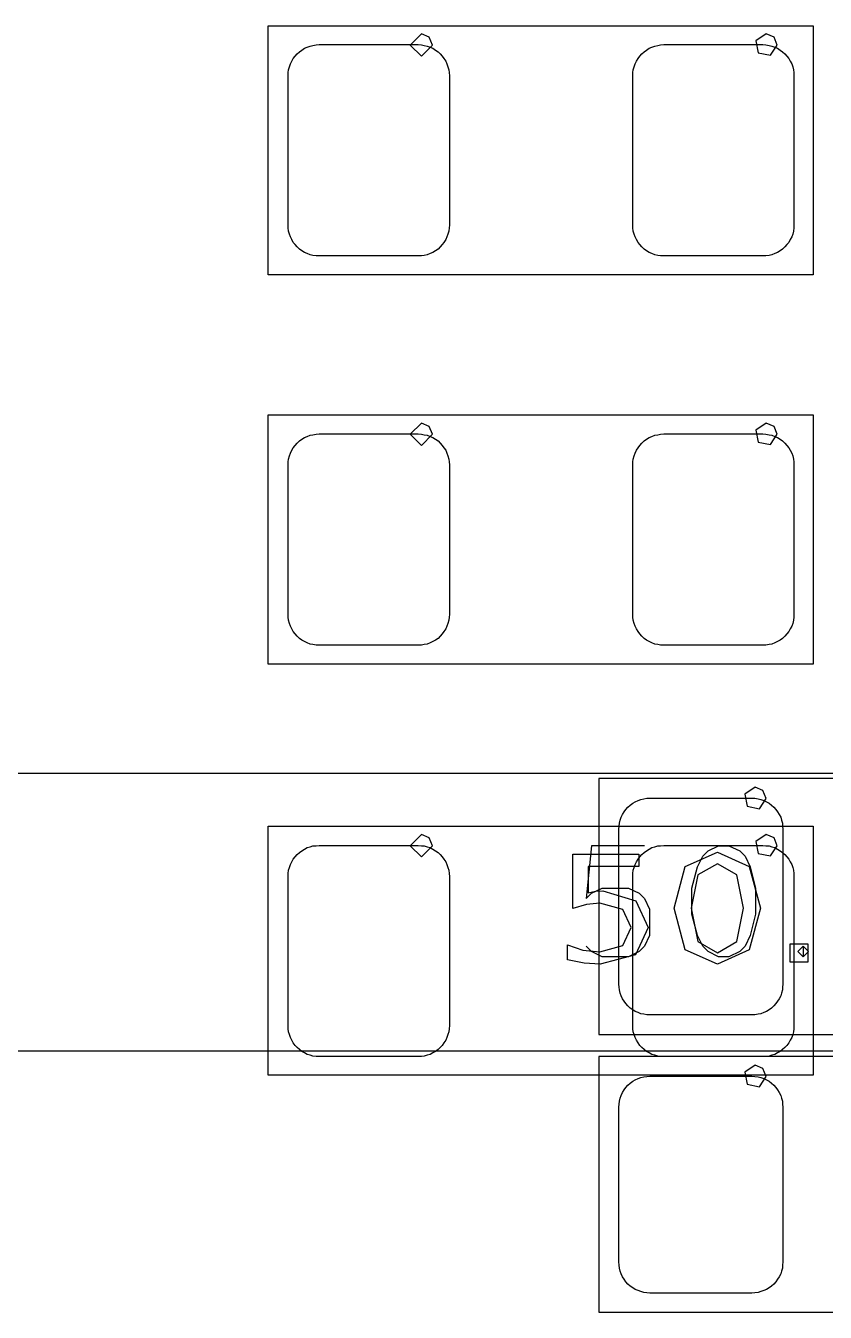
# Model space of a CAD drawing. Extents: x 114 to 258, y 8 to 198.
# Drawn here: x 181.82 to 189.01, y 156.16 to 167.73 of the extents above; entities that cross this region are included whole.
import ezdxf

# ---------------------------------------------------------------- set-up
doc = ezdxf.new("R2010")
doc.units = 0

msp = doc.modelspace()

# ---------------------------------------------------------------- linework, layer by layer
at = {"layer": 'Layer 1', "color": 7}
for points in [[(183.9976, 165.48842), (183.9976, 167.7287)], [(183.9976, 167.7287), (188.89726, 167.7287)], [(185.374788, 167.654964), (185.274788, 167.554964), (185.374788, 167.454964), (185.474788, 167.554964), (185.445499, 167.625675), (185.374788, 167.654964), (185.374788, 167.654964)], [(188.474858, 167.654964), (188.38247, 167.593232), (188.404147, 167.484253), (188.513126, 167.462576), (188.574858, 167.554964), (188.545569, 167.625675), (188.474858, 167.654964), (188.474858, 167.654964)], [(188.89726, 167.7287), (188.89726, 165.48842)], [(184.32272, 167.5255), (184.34812, 167.53566)], [(184.34812, 167.53566), (184.37352, 167.54582)], [(184.37352, 167.54582), (184.39892, 167.5509)], [(184.39892, 167.5509), (184.42686, 167.55598)], [(184.42686, 167.55598), (184.4548, 167.55852)], [(184.4548, 167.55852), (185.34634, 167.55852)], [(185.34634, 167.55852), (185.37428, 167.55598)], [(185.37428, 167.55598), (185.39968, 167.5509)], [(185.39968, 167.5509), (185.42762, 167.54582)], [(185.42762, 167.54582), (185.45302, 167.53566)], [(185.45302, 167.53566), (185.47842, 167.5255)], [(187.42152, 167.5255), (187.44692, 167.53566)], [(187.44692, 167.53566), (187.47232, 167.54582)], [(187.47232, 167.54582), (187.50026, 167.5509)], [(187.50026, 167.5509), (187.52566, 167.55598)], [(187.52566, 167.55598), (187.5536, 167.55852)], [(187.5536, 167.55852), (188.44514, 167.55852)], [(188.44514, 167.55852), (188.47308, 167.55598)], [(188.47308, 167.55598), (188.50102, 167.5509)], [(188.50102, 167.5509), (188.52642, 167.54582)], [(188.52642, 167.54582), (188.55182, 167.53566)], [(188.55182, 167.53566), (188.57722, 167.5255)], [(184.20842, 167.4112), (184.22112, 167.43406)], [(184.22112, 167.43406), (184.2389, 167.45438)], [(184.2389, 167.45438), (184.25668, 167.4747)], [(184.25668, 167.4747), (184.277, 167.49502)], [(184.277, 167.49502), (184.29986, 167.51026)], [(184.29986, 167.51026), (184.32272, 167.5255)], [(185.47842, 167.5255), (185.50128, 167.51026)], [(185.50128, 167.51026), (185.52414, 167.49502)], [(185.52414, 167.49502), (185.54446, 167.4747)], [(185.54446, 167.4747), (185.56224, 167.45438)], [(185.56224, 167.45438), (185.57748, 167.43406)], [(185.57748, 167.43406), (185.59272, 167.4112)], [(187.30722, 167.4112), (187.32246, 167.43406)], [(187.32246, 167.43406), (187.3377, 167.45438)], [(187.3377, 167.45438), (187.35802, 167.4747)], [(187.35802, 167.4747), (187.37834, 167.49502)], [(187.37834, 167.49502), (187.39866, 167.51026)], [(187.39866, 167.51026), (187.42152, 167.5255)], [(188.57722, 167.5255), (188.60008, 167.51026)], [(188.60008, 167.51026), (188.62294, 167.49502)], [(188.62294, 167.49502), (188.64326, 167.4747)], [(188.64326, 167.4747), (188.66104, 167.45438)], [(188.66104, 167.45438), (188.67882, 167.43406)], [(188.67882, 167.43406), (188.69152, 167.4112)], [(184.1754, 167.30706), (184.18048, 167.33246)], [(184.1754, 167.27912), (184.1754, 167.30706)], [(184.18048, 167.33246), (184.1881, 167.3604)], [(184.1881, 167.3604), (184.19572, 167.3858)], [(184.19572, 167.3858), (184.20842, 167.4112)], [(185.59272, 167.4112), (185.60288, 167.3858)], [(185.60288, 167.3858), (185.61304, 167.3604)], [(185.61304, 167.3604), (185.62066, 167.33246)], [(185.62066, 167.33246), (185.6232, 167.30706)], [(185.6232, 167.30706), (185.62574, 167.27912)], [(187.2742, 167.27912), (187.27674, 167.30706)], [(187.27674, 167.30706), (187.27928, 167.33246)], [(187.27928, 167.33246), (187.2869, 167.3604)], [(187.2869, 167.3604), (187.29706, 167.3858)], [(187.29706, 167.3858), (187.30722, 167.4112)], [(188.69152, 167.4112), (188.70422, 167.3858)], [(188.70422, 167.3858), (188.71438, 167.3604)], [(188.71438, 167.3604), (188.71946, 167.33246)], [(188.71946, 167.33246), (188.72454, 167.30706)], [(188.72454, 167.30706), (188.72454, 167.27912)], [(184.1754, 165.93546), (184.1754, 167.27912)], [(185.62574, 167.27912), (185.62574, 165.93546)], [(187.2742, 165.93546), (187.2742, 167.27912)], [(188.72454, 167.27912), (188.72454, 165.93546)], [(184.1754, 165.91006), (184.1754, 165.93546)], [(184.18048, 165.88212), (184.1754, 165.91006)], [(185.6232, 165.91006), (185.62066, 165.88212)], [(185.62574, 165.93546), (185.6232, 165.91006)], [(187.27674, 165.91006), (187.2742, 165.93546)], [(187.27928, 165.88212), (187.27674, 165.91006)], [(188.72454, 165.91006), (188.71946, 165.88212)], [(188.72454, 165.93546), (188.72454, 165.91006)], [(184.1881, 165.85418), (184.18048, 165.88212)], [(184.19572, 165.82878), (184.1881, 165.85418)], [(184.20842, 165.80592), (184.19572, 165.82878)], [(184.22112, 165.78052), (184.20842, 165.80592)], [(185.59272, 165.80592), (185.57748, 165.78052)], [(185.60288, 165.82878), (185.59272, 165.80592)], [(185.61304, 165.85418), (185.60288, 165.82878)], [(185.62066, 165.88212), (185.61304, 165.85418)], [(187.2869, 165.85418), (187.27928, 165.88212)], [(187.29706, 165.82878), (187.2869, 165.85418)], [(187.30722, 165.80592), (187.29706, 165.82878)], [(187.32246, 165.78052), (187.30722, 165.80592)], [(188.69152, 165.80592), (188.67882, 165.78052)], [(188.70422, 165.82878), (188.69152, 165.80592)], [(188.71438, 165.85418), (188.70422, 165.82878)], [(188.71946, 165.88212), (188.71438, 165.85418)], [(184.2389, 165.7602), (184.22112, 165.78052)], [(184.25668, 165.73988), (184.2389, 165.7602)], [(184.277, 165.71956), (184.25668, 165.73988)], [(184.29986, 165.70432), (184.277, 165.71956)], [(184.32272, 165.68908), (184.29986, 165.70432)], [(184.34812, 165.67892), (184.32272, 165.68908)], [(184.37352, 165.66876), (184.34812, 165.67892)], [(185.45302, 165.67892), (185.42762, 165.66876)], [(185.47842, 165.68908), (185.45302, 165.67892)], [(185.50128, 165.70432), (185.47842, 165.68908)], [(185.52414, 165.71956), (185.50128, 165.70432)], [(185.54446, 165.73988), (185.52414, 165.71956)], [(185.56224, 165.7602), (185.54446, 165.73988)], [(185.57748, 165.78052), (185.56224, 165.7602)], [(187.3377, 165.7602), (187.32246, 165.78052)], [(187.35802, 165.73988), (187.3377, 165.7602)], [(187.37834, 165.71956), (187.35802, 165.73988)], [(187.39866, 165.70432), (187.37834, 165.71956)], [(187.42152, 165.68908), (187.39866, 165.70432)], [(187.44692, 165.67892), (187.42152, 165.68908)], [(187.47232, 165.66876), (187.44692, 165.67892)], [(188.55182, 165.67892), (188.52642, 165.66876)], [(188.57722, 165.68908), (188.55182, 165.67892)], [(188.60008, 165.70432), (188.57722, 165.68908)], [(188.62294, 165.71956), (188.60008, 165.70432)], [(188.64326, 165.73988), (188.62294, 165.71956)], [(188.66104, 165.7602), (188.64326, 165.73988)], [(188.67882, 165.78052), (188.66104, 165.7602)], [(184.39892, 165.66368), (184.37352, 165.66876)], [(184.42686, 165.6586), (184.39892, 165.66368)], [(184.4548, 165.6586), (184.42686, 165.6586)], [(185.34634, 165.6586), (184.4548, 165.6586)], [(185.37428, 165.6586), (185.34634, 165.6586)], [(185.39968, 165.66368), (185.37428, 165.6586)], [(185.42762, 165.66876), (185.39968, 165.66368)], [(187.50026, 165.66368), (187.47232, 165.66876)], [(187.52566, 165.6586), (187.50026, 165.66368)], [(187.5536, 165.6586), (187.52566, 165.6586)], [(188.44514, 165.6586), (187.5536, 165.6586)], [(188.47308, 165.6586), (188.44514, 165.6586)], [(188.50102, 165.66368), (188.47308, 165.6586)], [(188.52642, 165.66876), (188.50102, 165.66368)], [(188.89726, 165.48842), (183.9976, 165.48842)], [(183.9976, 161.9883), (183.9976, 164.22858)], [(183.9976, 164.22858), (188.89726, 164.22858)], [(188.89726, 164.22858), (188.89726, 161.9883)], [(184.42686, 164.05586), (184.4548, 164.0584)], [(184.4548, 164.0584), (185.34634, 164.0584)], [(185.374788, 164.154844), (185.274788, 164.054844), (185.374788, 163.954844), (185.474788, 164.054844), (185.445499, 164.125555), (185.374788, 164.154844), (185.374788, 164.154844)], [(185.34634, 164.0584), (185.37428, 164.05586)], [(187.52566, 164.05586), (187.5536, 164.0584)], [(187.5536, 164.0584), (188.44514, 164.0584)], [(188.474858, 164.154844), (188.38247, 164.093112), (188.404147, 163.984133), (188.513126, 163.962456), (188.574858, 164.054844), (188.545569, 164.125555), (188.474858, 164.154844), (188.474858, 164.154844)], [(188.44514, 164.0584), (188.47308, 164.05586)], [(184.22112, 163.93394), (184.2389, 163.95426)], [(184.2389, 163.95426), (184.25668, 163.97458)], [(184.25668, 163.97458), (184.277, 163.9949)], [(184.277, 163.9949), (184.29986, 164.01014)], [(184.29986, 164.01014), (184.32272, 164.02538)], [(184.32272, 164.02538), (184.34812, 164.03554)], [(184.34812, 164.03554), (184.37352, 164.0457)], [(184.37352, 164.0457), (184.39892, 164.05078)], [(184.39892, 164.05078), (184.42686, 164.05586)], [(185.37428, 164.05586), (185.39968, 164.05078)], [(185.39968, 164.05078), (185.42762, 164.0457)], [(185.42762, 164.0457), (185.45302, 164.03554)], [(185.45302, 164.03554), (185.47842, 164.02538)], [(185.47842, 164.02538), (185.50128, 164.01014)], [(185.50128, 164.01014), (185.52414, 163.9949)], [(185.52414, 163.9949), (185.54446, 163.97458)], [(185.54446, 163.97458), (185.56224, 163.95426)], [(185.56224, 163.95426), (185.57748, 163.93394)], [(187.32246, 163.93394), (187.3377, 163.95426)], [(187.3377, 163.95426), (187.35802, 163.97458)], [(187.35802, 163.97458), (187.37834, 163.9949)], [(187.37834, 163.9949), (187.39866, 164.01014)], [(187.39866, 164.01014), (187.42152, 164.02538)], [(187.42152, 164.02538), (187.44692, 164.03554)], [(187.44692, 164.03554), (187.47232, 164.0457)], [(187.47232, 164.0457), (187.50026, 164.05078)], [(187.50026, 164.05078), (187.52566, 164.05586)], [(188.47308, 164.05586), (188.50102, 164.05078)], [(188.50102, 164.05078), (188.52642, 164.0457)], [(188.52642, 164.0457), (188.55182, 164.03554)], [(188.55182, 164.03554), (188.57722, 164.02538)], [(188.57722, 164.02538), (188.60008, 164.01014)], [(188.60008, 164.01014), (188.62294, 163.9949)], [(188.62294, 163.9949), (188.64326, 163.97458)], [(188.64326, 163.97458), (188.66104, 163.95426)], [(188.66104, 163.95426), (188.67882, 163.93394)], [(184.1754, 163.80694), (184.18048, 163.83234)], [(184.18048, 163.83234), (184.1881, 163.86028)], [(184.1881, 163.86028), (184.19572, 163.88568)], [(184.19572, 163.88568), (184.20842, 163.91108)], [(184.20842, 163.91108), (184.22112, 163.93394)], [(185.57748, 163.93394), (185.59272, 163.91108)], [(185.59272, 163.91108), (185.60288, 163.88568)], [(185.60288, 163.88568), (185.61304, 163.86028)], [(185.61304, 163.86028), (185.62066, 163.83234)], [(185.62066, 163.83234), (185.6232, 163.80694)], [(187.27674, 163.80694), (187.27928, 163.83234)], [(187.27928, 163.83234), (187.2869, 163.86028)], [(187.2869, 163.86028), (187.29706, 163.88568)], [(187.29706, 163.88568), (187.30722, 163.91108)], [(187.30722, 163.91108), (187.32246, 163.93394)], [(188.67882, 163.93394), (188.69152, 163.91108)], [(188.69152, 163.91108), (188.70422, 163.88568)], [(188.70422, 163.88568), (188.71438, 163.86028)], [(188.71438, 163.86028), (188.71946, 163.83234)], [(188.71946, 163.83234), (188.72454, 163.80694)], [(184.1754, 163.779), (184.1754, 163.80694)], [(184.1754, 162.43534), (184.1754, 163.779)], [(185.6232, 163.80694), (185.62574, 163.779)], [(185.62574, 163.779), (185.62574, 162.43534)], [(187.2742, 163.779), (187.27674, 163.80694)], [(187.2742, 162.43534), (187.2742, 163.779)], [(188.72454, 163.80694), (188.72454, 163.779)], [(188.72454, 163.779), (188.72454, 162.43534)], [(184.1754, 162.40994), (184.1754, 162.43534)], [(184.18048, 162.382), (184.1754, 162.40994)], [(184.1881, 162.35406), (184.18048, 162.382)], [(184.19572, 162.32866), (184.1881, 162.35406)], [(184.20842, 162.3058), (184.19572, 162.32866)], [(185.60288, 162.32866), (185.59272, 162.3058)], [(185.61304, 162.35406), (185.60288, 162.32866)], [(185.62066, 162.382), (185.61304, 162.35406)], [(185.6232, 162.40994), (185.62066, 162.382)], [(185.62574, 162.43534), (185.6232, 162.40994)], [(187.27674, 162.40994), (187.2742, 162.43534)], [(187.27928, 162.382), (187.27674, 162.40994)], [(187.2869, 162.35406), (187.27928, 162.382)], [(187.29706, 162.32866), (187.2869, 162.35406)], [(187.30722, 162.3058), (187.29706, 162.32866)], [(188.70422, 162.32866), (188.69152, 162.3058)], [(188.71438, 162.35406), (188.70422, 162.32866)], [(188.71946, 162.382), (188.71438, 162.35406)], [(188.72454, 162.40994), (188.71946, 162.382)], [(188.72454, 162.43534), (188.72454, 162.40994)], [(184.22112, 162.2804), (184.20842, 162.3058)], [(184.2389, 162.26008), (184.22112, 162.2804)], [(184.25668, 162.23976), (184.2389, 162.26008)], [(184.277, 162.21944), (184.25668, 162.23976)], [(184.29986, 162.2042), (184.277, 162.21944)], [(185.52414, 162.21944), (185.50128, 162.2042)], [(185.54446, 162.23976), (185.52414, 162.21944)], [(185.56224, 162.26008), (185.54446, 162.23976)], [(185.57748, 162.2804), (185.56224, 162.26008)], [(185.59272, 162.3058), (185.57748, 162.2804)], [(187.32246, 162.2804), (187.30722, 162.3058)], [(187.3377, 162.26008), (187.32246, 162.2804)], [(187.35802, 162.23976), (187.3377, 162.26008)], [(187.37834, 162.21944), (187.35802, 162.23976)], [(187.39866, 162.2042), (187.37834, 162.21944)], [(188.62294, 162.21944), (188.60008, 162.2042)], [(188.64326, 162.23976), (188.62294, 162.21944)], [(188.66104, 162.26008), (188.64326, 162.23976)], [(188.67882, 162.2804), (188.66104, 162.26008)], [(188.69152, 162.3058), (188.67882, 162.2804)], [(184.32272, 162.1915), (184.29986, 162.2042)], [(184.34812, 162.1788), (184.32272, 162.1915)], [(184.37352, 162.16864), (184.34812, 162.1788)], [(184.39892, 162.16356), (184.37352, 162.16864)], [(184.42686, 162.15848), (184.39892, 162.16356)], [(184.4548, 162.15848), (184.42686, 162.15848)], [(185.34634, 162.15848), (184.4548, 162.15848)], [(185.37428, 162.15848), (185.34634, 162.15848)], [(185.39968, 162.16356), (185.37428, 162.15848)], [(185.42762, 162.16864), (185.39968, 162.16356)], [(185.45302, 162.1788), (185.42762, 162.16864)], [(185.47842, 162.1915), (185.45302, 162.1788)], [(185.50128, 162.2042), (185.47842, 162.1915)], [(187.42152, 162.1915), (187.39866, 162.2042)], [(187.44692, 162.1788), (187.42152, 162.1915)], [(187.47232, 162.16864), (187.44692, 162.1788)], [(187.50026, 162.16356), (187.47232, 162.16864)], [(187.52566, 162.15848), (187.50026, 162.16356)], [(187.5536, 162.15848), (187.52566, 162.15848)], [(188.44514, 162.15848), (187.5536, 162.15848)], [(188.47308, 162.15848), (188.44514, 162.15848)], [(188.50102, 162.16356), (188.47308, 162.15848)], [(188.52642, 162.16864), (188.50102, 162.16356)], [(188.55182, 162.1788), (188.52642, 162.16864)], [(188.57722, 162.1915), (188.55182, 162.1788)], [(188.60008, 162.2042), (188.57722, 162.1915)], [(188.89726, 161.9883), (183.9976, 161.9883)], [(167.99814, 161.00786), (213.99754, 161.00786)], [(191.92748, 160.9596), (186.9694, 160.9596)], [(186.9694, 160.9596), (186.9694, 158.65836)], [(188.37529, 160.880022), (188.282902, 160.81829), (188.304579, 160.709311), (188.413558, 160.687634), (188.47529, 160.780022), (188.446001, 160.850733), (188.37529, 160.880022), (188.37529, 160.880022)], [(187.23102, 160.70052), (187.25134, 160.7183)], [(187.25134, 160.7183), (187.2742, 160.73608)], [(187.2742, 160.73608), (187.29706, 160.74878)], [(187.29706, 160.74878), (187.32246, 160.76148)], [(187.32246, 160.76148), (187.34786, 160.77164)], [(187.34786, 160.77164), (187.37326, 160.77672)], [(187.37326, 160.77672), (187.4012, 160.7818)], [(187.4012, 160.7818), (187.42914, 160.7818)], [(187.42914, 160.7818), (188.34608, 160.7818)], [(188.34608, 160.7818), (188.37402, 160.7818)], [(188.37402, 160.7818), (188.40196, 160.77672)], [(188.40196, 160.77672), (188.42736, 160.77164)], [(188.42736, 160.77164), (188.45276, 160.76148)], [(188.45276, 160.76148), (188.47816, 160.74878)], [(188.47816, 160.74878), (188.50102, 160.73608)], [(188.50102, 160.73608), (188.52388, 160.7183)], [(188.52388, 160.7183), (188.5442, 160.70052)], [(187.16244, 160.58368), (187.17006, 160.61162)], [(187.17006, 160.61162), (187.18276, 160.63448)], [(187.18276, 160.63448), (187.198, 160.65988)], [(187.198, 160.65988), (187.21324, 160.6802)], [(187.21324, 160.6802), (187.23102, 160.70052)], [(188.5442, 160.70052), (188.56198, 160.6802)], [(188.56198, 160.6802), (188.57722, 160.65988)], [(188.57722, 160.65988), (188.59246, 160.63448)], [(188.59246, 160.63448), (188.60516, 160.61162)], [(188.60516, 160.61162), (188.61278, 160.58368)], [(183.9976, 160.53034), (188.89726, 160.53034)], [(183.9976, 158.29006), (183.9976, 160.53034)], [(187.14974, 160.50494), (187.15228, 160.53034)], [(187.14974, 159.11048), (187.14974, 160.50494)], [(187.15228, 160.53034), (187.15482, 160.55828)], [(187.15482, 160.55828), (187.16244, 160.58368)], [(188.61278, 160.58368), (188.6204, 160.55828)], [(188.6204, 160.55828), (188.62294, 160.53034)], [(188.62294, 160.53034), (188.62548, 160.50494)], [(188.62548, 160.50494), (188.62548, 159.11048)], [(188.89726, 160.53034), (188.89726, 158.29006)], [(184.42686, 160.35508), (184.4548, 160.35762)], [(184.4548, 160.35762), (185.34634, 160.35762)], [(185.374788, 160.454826), (185.274788, 160.354826), (185.374788, 160.254826), (185.474788, 160.354826), (185.445499, 160.425537), (185.374788, 160.454826), (185.374788, 160.454826)], [(185.34634, 160.35762), (185.37428, 160.35508)], [(187.52566, 160.35508), (187.5536, 160.35762)], [(187.5536, 160.35762), (188.44514, 160.35762)], [(188.474858, 160.454826), (188.38247, 160.393094), (188.404147, 160.284115), (188.513126, 160.262438), (188.574858, 160.354826), (188.545569, 160.425537), (188.474858, 160.454826), (188.474858, 160.454826)], [(188.44514, 160.35762), (188.47308, 160.35508)], [(184.22112, 160.23316), (184.2389, 160.25602)], [(184.2389, 160.25602), (184.25668, 160.27634)], [(184.25668, 160.27634), (184.277, 160.29412)], [(184.277, 160.29412), (184.29986, 160.30936)], [(184.29986, 160.30936), (184.32272, 160.3246)], [(184.32272, 160.3246), (184.34812, 160.3373)], [(184.34812, 160.3373), (184.37352, 160.34492)], [(184.37352, 160.34492), (184.39892, 160.35254)], [(184.39892, 160.35254), (184.42686, 160.35508)], [(185.37428, 160.35508), (185.39968, 160.35254)], [(185.39968, 160.35254), (185.42762, 160.34492)], [(185.42762, 160.34492), (185.45302, 160.3373)], [(185.45302, 160.3373), (185.47842, 160.3246)], [(185.47842, 160.3246), (185.50128, 160.30936)], [(185.50128, 160.30936), (185.52414, 160.29412)], [(185.52414, 160.29412), (185.54446, 160.27634)], [(185.54446, 160.27634), (185.56224, 160.25602)], [(185.56224, 160.25602), (185.57748, 160.23316)], [(186.735154, 160.279081), (187.330334, 160.279081), (187.330334, 160.168405), (186.874003, 160.168405), (186.874003, 159.930123), (186.94005, 159.944446), (187.0061, 159.949655), (187.303316, 159.860463), (187.412894, 159.618924), (187.300314, 159.374785), (186.982832, 159.288196), (186.838727, 159.298613), (186.687869, 159.329862), (186.687869, 159.462024), (186.82747, 159.414498), (186.979829, 159.398874), (187.18548, 159.45812), (187.261284, 159.618924), (187.18548, 159.779732), (186.979829, 159.838977), (186.858242, 159.827258), (186.735154, 159.790801), (186.735154, 160.279081)], [(187.38088, 160.35508), (186.90336, 160.35508), (186.8551, 159.8801), (186.90336, 159.92836), (186.99988, 159.97408), (187.2361, 159.97408), (187.33262, 159.92836), (187.38088, 159.8801), (187.4266, 159.78358), (187.4266, 159.54736), (187.38088, 159.45084), (187.33262, 159.40258), (187.2361, 159.35686), (186.99988, 159.35686), (186.90336, 159.40258), (186.8551, 159.45084)], [(187.32246, 160.23316), (187.3377, 160.25602)], [(187.3377, 160.25602), (187.35802, 160.27634)], [(187.35802, 160.27634), (187.37834, 160.29412)], [(187.37834, 160.29412), (187.39866, 160.30936)], [(187.39866, 160.30936), (187.42152, 160.3246)], [(187.42152, 160.3246), (187.44692, 160.3373)], [(187.44692, 160.3373), (187.47232, 160.34492)], [(187.47232, 160.34492), (187.50026, 160.35254)], [(187.50026, 160.35254), (187.52566, 160.35508)], [(188.035847, 160.29666), (188.323304, 160.167102), (188.423128, 159.792102), (188.323304, 159.417104), (188.035847, 159.288196), (187.747638, 159.417104), (187.648566, 159.792102), (187.747638, 160.167102), (188.035847, 160.29666), (188.035847, 160.29666)], [(188.04636, 160.35508), (188.14034, 160.35508), (188.23686, 160.30936), (188.28512, 160.2611), (188.33084, 160.16458), (188.3791, 159.97408), (188.3791, 159.73786), (188.33084, 159.54736), (188.28512, 159.45084), (188.23686, 159.40258), (188.14034, 159.35686), (188.04636, 159.35686), (187.95238, 159.40258), (187.90412, 159.45084), (187.85586, 159.54736), (187.8076, 159.73786), (187.8076, 159.97408), (187.85586, 160.16458), (187.90412, 160.2611), (187.95238, 160.30936), (188.04636, 160.35508)], [(188.47308, 160.35508), (188.50102, 160.35254)], [(188.50102, 160.35254), (188.52642, 160.34492)], [(188.52642, 160.34492), (188.55182, 160.3373)], [(188.55182, 160.3373), (188.57722, 160.3246)], [(188.57722, 160.3246), (188.60008, 160.30936)], [(188.60008, 160.30936), (188.62294, 160.29412)], [(188.62294, 160.29412), (188.64326, 160.27634)], [(188.64326, 160.27634), (188.66104, 160.25602)], [(188.66104, 160.25602), (188.67882, 160.23316)], [(184.1754, 160.10616), (184.18048, 160.1341)], [(184.18048, 160.1341), (184.1881, 160.1595)], [(184.1881, 160.1595), (184.19572, 160.1849)], [(184.19572, 160.1849), (184.20842, 160.2103)], [(184.20842, 160.2103), (184.22112, 160.23316)], [(185.57748, 160.23316), (185.59272, 160.2103)], [(185.59272, 160.2103), (185.60288, 160.1849)], [(185.60288, 160.1849), (185.61304, 160.1595)], [(185.61304, 160.1595), (185.62066, 160.1341)], [(185.62066, 160.1341), (185.6232, 160.10616)], [(187.27674, 160.10616), (187.27928, 160.1341)], [(187.27928, 160.1341), (187.2869, 160.1595)], [(187.2869, 160.1595), (187.29706, 160.1849)], [(187.29706, 160.1849), (187.30722, 160.2103)], [(187.30722, 160.2103), (187.32246, 160.23316)], [(188.035847, 160.192492), (187.859469, 160.092233), (187.800925, 159.792102), (187.859469, 159.491973), (188.035847, 159.392364), (188.212225, 159.491973), (188.271518, 159.792102), (188.212225, 160.092233), (188.035847, 160.192492), (188.035847, 160.192492)], [(188.67882, 160.23316), (188.69152, 160.2103)], [(188.69152, 160.2103), (188.70422, 160.1849)], [(188.70422, 160.1849), (188.71438, 160.1595)], [(188.71438, 160.1595), (188.71946, 160.1341)], [(188.71946, 160.1341), (188.72454, 160.10616)], [(184.1754, 160.07822), (184.1754, 160.10616)], [(184.1754, 158.7371), (184.1754, 160.07822)], [(185.6232, 160.10616), (185.62574, 160.07822)], [(185.62574, 160.07822), (185.62574, 158.7371)], [(187.2742, 160.07822), (187.27674, 160.10616)], [(187.2742, 158.7371), (187.2742, 160.07822)], [(188.72454, 160.10616), (188.72454, 160.07822)], [(188.72454, 160.07822), (188.72454, 158.7371)], [(188.689572, 159.472443), (188.847936, 159.472443), (188.847936, 159.307076), (188.689572, 159.307076), (188.689572, 159.472443)], [(188.80836, 159.45084), (188.85662, 159.40258), (188.80836, 159.35686), (188.7601, 159.40258), (188.80836, 159.45084), (188.80836, 159.35686)], [(187.15228, 159.08254), (187.14974, 159.11048)], [(188.62548, 159.11048), (188.62294, 159.08254)], [(187.15482, 159.05714), (187.15228, 159.08254)], [(187.16244, 159.0292), (187.15482, 159.05714)], [(187.17006, 159.0038), (187.16244, 159.0292)], [(187.18276, 158.9784), (187.17006, 159.0038)], [(187.198, 158.95554), (187.18276, 158.9784)], [(188.59246, 158.9784), (188.57722, 158.95554)], [(188.60516, 159.0038), (188.59246, 158.9784)], [(188.61278, 159.0292), (188.60516, 159.0038)], [(188.6204, 159.05714), (188.61278, 159.0292)], [(188.62294, 159.08254), (188.6204, 159.05714)], [(187.21324, 158.93522), (187.198, 158.95554)], [(187.23102, 158.9149), (187.21324, 158.93522)], [(187.25134, 158.89458), (187.23102, 158.9149)], [(187.2742, 158.87934), (187.25134, 158.89458)], [(187.29706, 158.8641), (187.2742, 158.87934)], [(187.32246, 158.85394), (187.29706, 158.8641)], [(187.34786, 158.84378), (187.32246, 158.85394)], [(188.45276, 158.85394), (188.42736, 158.84378)], [(188.47816, 158.8641), (188.45276, 158.85394)], [(188.50102, 158.87934), (188.47816, 158.8641)], [(188.52388, 158.89458), (188.50102, 158.87934)], [(188.5442, 158.9149), (188.52388, 158.89458)], [(188.56198, 158.93522), (188.5442, 158.9149)], [(188.57722, 158.95554), (188.56198, 158.93522)], [(184.1754, 158.70916), (184.1754, 158.7371)], [(185.62574, 158.7371), (185.6232, 158.70916)], [(187.27674, 158.70916), (187.2742, 158.7371)], [(187.37326, 158.8387), (187.34786, 158.84378)], [(187.4012, 158.83362), (187.37326, 158.8387)], [(187.42914, 158.83362), (187.4012, 158.83362)], [(188.34608, 158.83362), (187.42914, 158.83362)], [(188.37402, 158.83362), (188.34608, 158.83362)], [(188.40196, 158.8387), (188.37402, 158.83362)], [(188.42736, 158.84378), (188.40196, 158.8387)], [(188.72454, 158.7371), (188.72454, 158.70916)], [(184.18048, 158.68122), (184.1754, 158.70916)], [(184.1881, 158.65582), (184.18048, 158.68122)], [(184.19572, 158.63042), (184.1881, 158.65582)], [(184.20842, 158.60502), (184.19572, 158.63042)], [(185.60288, 158.63042), (185.59272, 158.60502)], [(185.61304, 158.65582), (185.60288, 158.63042)], [(185.62066, 158.68122), (185.61304, 158.65582)], [(185.6232, 158.70916), (185.62066, 158.68122)], [(186.9694, 158.65836), (191.92748, 158.65836)], [(187.27928, 158.68122), (187.27674, 158.70916)], [(187.2869, 158.65582), (187.27928, 158.68122)], [(187.29706, 158.63042), (187.2869, 158.65582)], [(187.30722, 158.60502), (187.29706, 158.63042)], [(188.70422, 158.63042), (188.69152, 158.60502)], [(188.71438, 158.65582), (188.70422, 158.63042)], [(188.71946, 158.68122), (188.71438, 158.65582)], [(188.72454, 158.70916), (188.71946, 158.68122)], [(215.99906, 158.5085), (165.99916, 158.5085)], [(184.22112, 158.58216), (184.20842, 158.60502)], [(184.2389, 158.5593), (184.22112, 158.58216)], [(184.25668, 158.53898), (184.2389, 158.5593)], [(184.277, 158.5212), (184.25668, 158.53898)], [(184.29986, 158.50342), (184.277, 158.5212)], [(185.52414, 158.5212), (185.50128, 158.50342)], [(185.54446, 158.53898), (185.52414, 158.5212)], [(185.56224, 158.5593), (185.54446, 158.53898)], [(185.57748, 158.58216), (185.56224, 158.5593)], [(185.59272, 158.60502), (185.57748, 158.58216)], [(187.32246, 158.58216), (187.30722, 158.60502)], [(187.3377, 158.5593), (187.32246, 158.58216)], [(187.35802, 158.53898), (187.3377, 158.5593)], [(187.37834, 158.5212), (187.35802, 158.53898)], [(187.39866, 158.50342), (187.37834, 158.5212)], [(188.62294, 158.5212), (188.60008, 158.50342)], [(188.64326, 158.53898), (188.62294, 158.5212)], [(188.66104, 158.5593), (188.64326, 158.53898)], [(188.67882, 158.58216), (188.66104, 158.5593)], [(188.69152, 158.60502), (188.67882, 158.58216)], [(184.32272, 158.49072), (184.29986, 158.50342)], [(184.34812, 158.47802), (184.32272, 158.49072)], [(184.37352, 158.4704), (184.34812, 158.47802)], [(184.39892, 158.46278), (184.37352, 158.4704)], [(184.42686, 158.4577), (184.39892, 158.46278)], [(184.4548, 158.4577), (184.42686, 158.4577)], [(185.34634, 158.4577), (184.4548, 158.4577)], [(185.37428, 158.4577), (185.34634, 158.4577)], [(185.39968, 158.46278), (185.37428, 158.4577)], [(185.42762, 158.4704), (185.39968, 158.46278)], [(185.45302, 158.47802), (185.42762, 158.4704)], [(185.47842, 158.49072), (185.45302, 158.47802)], [(185.50128, 158.50342), (185.47842, 158.49072)], [(191.92748, 158.46024), (186.9694, 158.46024)], [(186.9694, 158.46024), (186.9694, 156.159)], [(187.42152, 158.49072), (187.39866, 158.50342)], [(187.44692, 158.47802), (187.42152, 158.49072)], [(187.47232, 158.4704), (187.44692, 158.47802)], [(187.50026, 158.46278), (187.47232, 158.4704)], [(187.52566, 158.4577), (187.50026, 158.46278)], [(187.5536, 158.4577), (187.52566, 158.4577)], [(188.44514, 158.4577), (187.5536, 158.4577)], [(188.47308, 158.4577), (188.44514, 158.4577)], [(188.50102, 158.46278), (188.47308, 158.4577)], [(188.52642, 158.4704), (188.50102, 158.46278)], [(188.55182, 158.47802), (188.52642, 158.4704)], [(188.57722, 158.49072), (188.55182, 158.47802)], [(188.60008, 158.50342), (188.57722, 158.49072)], [(188.89726, 158.29006), (183.9976, 158.29006)], [(187.34786, 158.26974), (187.37326, 158.27736)], [(187.37326, 158.27736), (187.4012, 158.2799)], [(187.4012, 158.2799), (187.42914, 158.28244)], [(187.42914, 158.28244), (188.34608, 158.28244)], [(188.37529, 158.3799), (188.282902, 158.318168), (188.304579, 158.209189), (188.413558, 158.187512), (188.47529, 158.2799), (188.446001, 158.350611), (188.37529, 158.3799), (188.37529, 158.3799)], [(188.34608, 158.28244), (188.37402, 158.2799)], [(188.37402, 158.2799), (188.40196, 158.27736)], [(188.40196, 158.27736), (188.42736, 158.26974)], [(187.18276, 158.13512), (187.198, 158.15798)], [(187.198, 158.15798), (187.21324, 158.18084)], [(187.21324, 158.18084), (187.23102, 158.20116)], [(187.23102, 158.20116), (187.25134, 158.21894)], [(187.25134, 158.21894), (187.2742, 158.23672)], [(187.2742, 158.23672), (187.29706, 158.24942)], [(187.29706, 158.24942), (187.32246, 158.26212)], [(187.32246, 158.26212), (187.34786, 158.26974)], [(188.42736, 158.26974), (188.45276, 158.26212)], [(188.45276, 158.26212), (188.47816, 158.24942)], [(188.47816, 158.24942), (188.50102, 158.23672)], [(188.50102, 158.23672), (188.52388, 158.21894)], [(188.52388, 158.21894), (188.5442, 158.20116)], [(188.5442, 158.20116), (188.56198, 158.18084)], [(188.56198, 158.18084), (188.57722, 158.15798)], [(188.57722, 158.15798), (188.59246, 158.13512)], [(187.15228, 158.03098), (187.15482, 158.05892)], [(187.15482, 158.05892), (187.16244, 158.08432)], [(187.16244, 158.08432), (187.17006, 158.10972)], [(187.17006, 158.10972), (187.18276, 158.13512)], [(188.59246, 158.13512), (188.60516, 158.10972)], [(188.60516, 158.10972), (188.61278, 158.08432)], [(188.61278, 158.08432), (188.6204, 158.05892)], [(188.6204, 158.05892), (188.62294, 158.03098)], [(187.14974, 158.00304), (187.15228, 158.03098)], [(187.14974, 156.61112), (187.14974, 158.00304)], [(188.62294, 158.03098), (188.62548, 158.00304)], [(188.62548, 158.00304), (188.62548, 156.61112)], [(187.15228, 156.58318), (187.14974, 156.61112)], [(187.15482, 156.55524), (187.15228, 156.58318)], [(187.16244, 156.52984), (187.15482, 156.55524)], [(188.6204, 156.55524), (188.61278, 156.52984)], [(188.62294, 156.58318), (188.6204, 156.55524)], [(188.62548, 156.61112), (188.62294, 156.58318)], [(187.17006, 156.50444), (187.16244, 156.52984)], [(187.18276, 156.47904), (187.17006, 156.50444)], [(187.198, 156.45618), (187.18276, 156.47904)], [(187.21324, 156.43332), (187.198, 156.45618)], [(187.23102, 156.413), (187.21324, 156.43332)], [(188.56198, 156.43332), (188.5442, 156.413)], [(188.57722, 156.45618), (188.56198, 156.43332)], [(188.59246, 156.47904), (188.57722, 156.45618)], [(188.60516, 156.50444), (188.59246, 156.47904)], [(188.61278, 156.52984), (188.60516, 156.50444)], [(187.25134, 156.39522), (187.23102, 156.413)], [(187.2742, 156.37998), (187.25134, 156.39522)], [(187.29706, 156.36474), (187.2742, 156.37998)], [(187.32246, 156.35458), (187.29706, 156.36474)], [(187.34786, 156.34442), (187.32246, 156.35458)], [(187.37326, 156.3368), (187.34786, 156.34442)], [(187.4012, 156.33426), (187.37326, 156.3368)], [(187.42914, 156.33172), (187.4012, 156.33426)], [(188.34608, 156.33172), (187.42914, 156.33172)], [(188.37402, 156.33426), (188.34608, 156.33172)], [(188.40196, 156.3368), (188.37402, 156.33426)], [(188.42736, 156.34442), (188.40196, 156.3368)], [(188.45276, 156.35458), (188.42736, 156.34442)], [(188.47816, 156.36474), (188.45276, 156.35458)], [(188.50102, 156.37998), (188.47816, 156.36474)], [(188.52388, 156.39522), (188.50102, 156.37998)], [(188.5442, 156.413), (188.52388, 156.39522)], [(186.9694, 156.159), (191.92748, 156.159)]]:
    msp.add_lwpolyline(points, dxfattribs=at)

doc.saveas('drawing.dxf')
